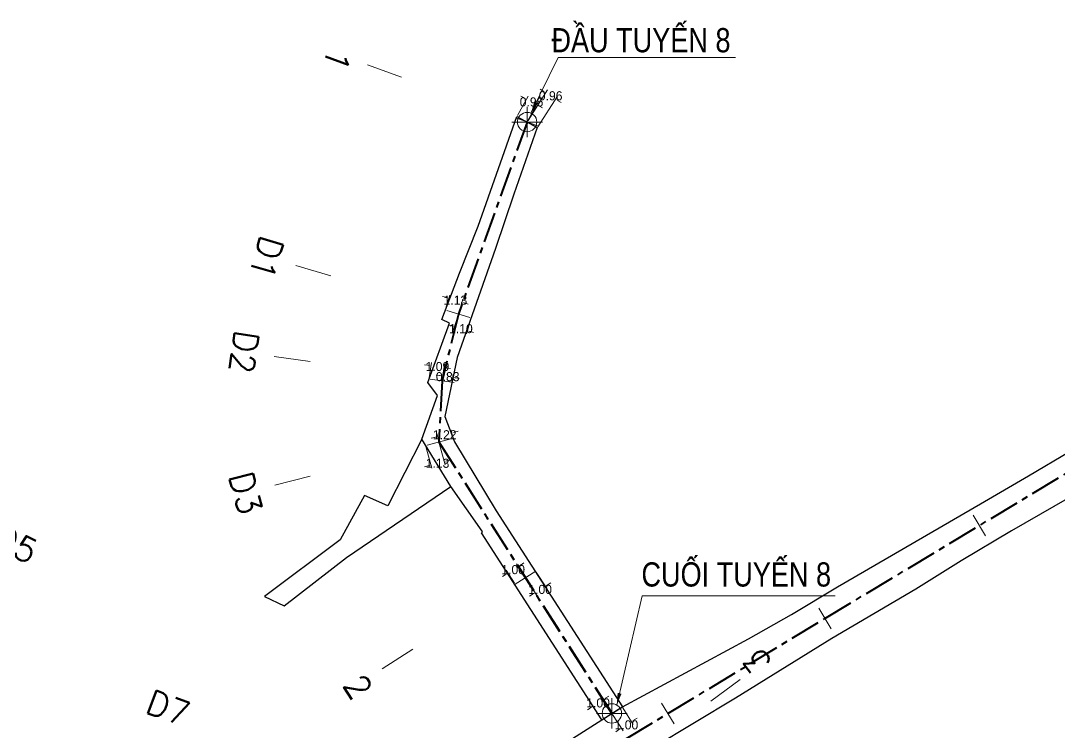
# Model space of a CAD drawing. Header units: metres. Extents: x 596585 to 599449, y 2303977 to 2307363.
# Drawn here: x 599233.8 to 599319.5, y 2304428.2 to 2304487 of the extents above; entities that cross this region are included whole.
import ezdxf

# ---------------------------------------------------------------- set-up
doc = ezdxf.new("R2010")
doc.units = ezdxf.units.M
doc.header["$MEASUREMENT"] = 0
doc.header["$PDMODE"] = 2
doc.header["$PDSIZE"] = 0.1
doc.linetypes.add('CENTERX2', pattern=[4, 2.5, -0.5, 0.5, -0.5])
doc.linetypes.add('HIDDEN', pattern=[0.375, 0.25, -0.125])
for name, color, linetype, lineweight in [('LC Dim', 8, 'Continuous', 18), ('LC Khac', 4, 'Continuous', 9), ('LC MANH DUT', 35, 'HIDDEN', 5), ('LC Net dam 1', 30, 'Continuous', 30), ('LC Net thay', 7, 'Continuous', 25), ('LC Text2', 7, 'Continuous', 25)]:
    doc.layers.add(name, color=color, linetype=linetype, lineweight=lineweight)
doc.layers.add('TUYEN', color=7, linetype='Continuous')
doc.styles.add('T2', font='', dxfattribs={"width": 0.8})
doc.styles.add('TENCOC', font='Vnromanc.shx')
doc.styles.get('T2').set_extended_font_data('.VnArialH')
doc.dimstyles.get("Standard").update_dxf_attribs({"dimtxt": 0.18, "dimasz": 0.18, "dimexe": 0.18, "dimexo": 0.0625, "dimgap": 0.09, "dimtad": 0, "dimtih": 1, "dimtoh": 1, "dimdec": 4, "dimzin": 0, "dimdsep": 46, "dimtxsty": 'Standard', "dimcen": 0.09, "dimadec": 0, "dimazin": 0, "dimtfac": 1, "dimtdec": 4, "dimtofl": 0, "dimtmove": 0, "dimatfit": 3, "dimfxl": 1, "dimtolj": 1, "dimtzin": 0, "dimarcsym": 0})

# ---------------------------------------------------------------- blocks, each defined once
blk = doc.blocks.new('*D71')
at = {"layer": 'Defpoints', "color": 0, "linetype": 'Continuous', "lineweight": 0, "transparency": 16777216}
for p in [(599281.062, 2304430.354), (599281.781, 2304429.225), (599282.624, 2304429.762)]:
    blk.add_point(p, dxfattribs=at)
at = {"layer": 'LC Net thay', "color": 0, "linetype": 'Continuous', "lineweight": 0, "transparency": 16777216}
for p, q in [((599282.574, 2304429.841), (599281.761, 2304431.119)), ((599282.133, 2304431.036), (599282.361, 2304431.181)), ((599280.834, 2304430.209), (599280.606, 2304430.064)), ((599281.73, 2304429.304), (599280.917, 2304430.582))]:
    blk.add_line(p, q, dxfattribs=at)
for points in [[(599282.109, 2304431.074), (599282.158, 2304430.998), (599281.906, 2304430.891)], [(599280.81, 2304430.247), (599280.858, 2304430.171), (599281.062, 2304430.354)]]:
    blk.add_solid(points, dxfattribs=at)
at = {"layer": 'LC Net thay', "color": 0, "linetype": 'Continuous', "lineweight": 0, "transparency": 16777216, "insert": (599281.484, 2304430.623), "char_height": 0.75, "attachment_point": 5}
blk.add_mtext('\\A1;1.00', dxfattribs=at)
blk = doc.blocks.new('*D72')
at = {"layer": 'Defpoints', "color": 0, "linetype": 'Continuous', "lineweight": 0, "transparency": 16777216}
for p in [(599283.468, 2304430.299), (599282.624, 2304429.762), (599284.245, 2304429.078)]:
    blk.add_point(p, dxfattribs=at)
at = {"layer": 'LC Net thay', "color": 0, "linetype": 'Continuous', "lineweight": 0, "transparency": 16777216}
for p, q in [((599283.518, 2304430.22), (599284.39, 2304428.851)), ((599282.675, 2304429.683), (599283.546, 2304428.314)), ((599284.472, 2304429.223), (599284.7, 2304429.368)), ((599283.173, 2304428.397), (599282.945, 2304428.252))]:
    blk.add_line(p, q, dxfattribs=at)
for points in [[(599284.448, 2304429.261), (599284.497, 2304429.185), (599284.245, 2304429.078)], [(599283.149, 2304428.434), (599283.197, 2304428.359), (599283.401, 2304428.541)]]:
    blk.add_solid(points, dxfattribs=at)
at = {"layer": 'LC Net thay', "color": 0, "linetype": 'Continuous', "lineweight": 0, "transparency": 16777216, "insert": (599283.823, 2304428.81), "char_height": 0.75, "attachment_point": 5}
blk.add_mtext('\\A1;1.00', dxfattribs=at)
blk = doc.blocks.new('*D73')
at = {"layer": 'Defpoints', "color": 0, "linetype": 'Continuous', "lineweight": 0, "transparency": 16777216}
for p in [(599274.056, 2304441.363), (599274.647, 2304440.434), (599275.49, 2304440.971)]:
    blk.add_point(p, dxfattribs=at)
at = {"layer": 'LC Net thay', "color": 0, "linetype": 'Continuous', "lineweight": 0, "transparency": 16777216}
for p, q in [((599275.44, 2304441.05), (599274.754, 2304442.128)), ((599275.127, 2304442.045), (599275.355, 2304442.19)), ((599273.828, 2304441.218), (599273.6, 2304441.073)), ((599274.596, 2304440.513), (599273.911, 2304441.591))]:
    blk.add_line(p, q, dxfattribs=at)
for points in [[(599275.103, 2304442.083), (599275.151, 2304442.007), (599274.899, 2304441.9)], [(599273.804, 2304441.256), (599273.852, 2304441.18), (599274.056, 2304441.363)]]:
    blk.add_solid(points, dxfattribs=at)
at = {"layer": 'LC Net thay', "color": 0, "linetype": 'Continuous', "lineweight": 0, "transparency": 16777216, "insert": (599274.477, 2304441.632), "char_height": 0.75, "attachment_point": 5}
blk.add_mtext('\\A1;1.00', dxfattribs=at)
blk = doc.blocks.new('*D74')
at = {"layer": 'Defpoints', "color": 0, "linetype": 'Continuous', "lineweight": 0, "transparency": 16777216}
for p in [(599276.334, 2304441.508), (599275.49, 2304440.971), (599277.125, 2304440.266)]:
    blk.add_point(p, dxfattribs=at)
at = {"layer": 'LC Net thay', "color": 0, "linetype": 'Continuous', "lineweight": 0, "transparency": 16777216}
for p, q in [((599276.384, 2304441.429), (599277.27, 2304440.038)), ((599275.541, 2304440.892), (599276.426, 2304439.501)), ((599277.353, 2304440.411), (599277.58, 2304440.556)), ((599276.053, 2304439.584), (599275.826, 2304439.439))]:
    blk.add_line(p, q, dxfattribs=at)
for points in [[(599277.328, 2304440.449), (599277.377, 2304440.373), (599277.125, 2304440.266)], [(599276.029, 2304439.622), (599276.078, 2304439.546), (599276.281, 2304439.729)]]:
    blk.add_solid(points, dxfattribs=at)
at = {"layer": 'LC Net thay', "color": 0, "linetype": 'Continuous', "lineweight": 0, "transparency": 16777216, "insert": (599276.703, 2304439.997), "char_height": 0.75, "attachment_point": 5}
blk.add_mtext('\\A1;1.00', dxfattribs=at)
blk = doc.blocks.new('*D75')
at = {"layer": 'Defpoints', "color": 0, "linetype": 'Continuous', "lineweight": 0, "transparency": 16777216}
for p in [(599268.356, 2304452.181), (599267.259, 2304451.89), (599267.687, 2304450.274)]:
    blk.add_point(p, dxfattribs=at)
at = {"layer": 'LC Net thay', "color": 0, "linetype": 'Continuous', "lineweight": 0, "transparency": 16777216}
for p, q in [((599267.283, 2304451.8), (599267.756, 2304450.013)), ((599268.38, 2304452.09), (599268.853, 2304450.303)), ((599269.045, 2304450.633), (599269.306, 2304450.702)), ((599267.426, 2304450.205), (599267.165, 2304450.136))]:
    blk.add_line(p, q, dxfattribs=at)
for points in [[(599269.033, 2304450.677), (599269.057, 2304450.59), (599268.784, 2304450.564)], [(599267.414, 2304450.248), (599267.437, 2304450.161), (599267.687, 2304450.274)]]:
    blk.add_solid(points, dxfattribs=at)
at = {"layer": 'LC Net thay', "color": 0, "linetype": 'Continuous', "lineweight": 0, "transparency": 16777216, "insert": (599268.235, 2304450.419), "char_height": 0.75, "attachment_point": 5}
blk.add_mtext('\\A1;1.13', dxfattribs=at)
blk = doc.blocks.new('*D76')
at = {"layer": 'Defpoints', "color": 0, "linetype": 'Continuous', "lineweight": 0, "transparency": 16777216}
for p in [(599268.356, 2304452.181), (599269.415, 2304452.933), (599269.532, 2304452.492)]:
    blk.add_point(p, dxfattribs=at)
at = {"layer": 'LC Net thay', "color": 0, "linetype": 'Continuous', "lineweight": 0, "transparency": 16777216}
for p, q in [((599269.508, 2304452.582), (599269.346, 2304453.194)), ((599269.676, 2304453.002), (599269.937, 2304453.071)), ((599267.979, 2304452.553), (599267.718, 2304452.483)), ((599268.332, 2304452.271), (599268.171, 2304452.883))]:
    blk.add_line(p, q, dxfattribs=at)
for points in [[(599269.665, 2304453.045), (599269.688, 2304452.958), (599269.415, 2304452.933)], [(599267.967, 2304452.596), (599267.99, 2304452.509), (599268.24, 2304452.622)]]:
    blk.add_solid(points, dxfattribs=at)
at = {"layer": 'LC Net thay', "color": 0, "linetype": 'Continuous', "lineweight": 0, "transparency": 16777216, "insert": (599268.828, 2304452.777), "char_height": 0.75, "attachment_point": 5}
blk.add_mtext('\\A1;1.22', dxfattribs=at)
blk = doc.blocks.new('*D77')
at = {"layer": 'Defpoints', "color": 0, "linetype": 'Continuous', "lineweight": 0, "transparency": 16777216}
for p in [(599269.485, 2304457.51), (599268.606, 2304457.23), (599269.427, 2304457.111)]:
    blk.add_point(p, dxfattribs=at)
at = {"layer": 'LC Net thay', "color": 0, "linetype": 'Continuous', "lineweight": 0, "transparency": 16777216}
for p, q in [((599268.397, 2304457.668), (599268.13, 2304457.707)), ((599268.62, 2304457.323), (599268.703, 2304457.896)), ((599269.441, 2304457.203), (599269.524, 2304457.777)), ((599269.752, 2304457.471), (599270.02, 2304457.432))]:
    blk.add_line(p, q, dxfattribs=at)
for points in [[(599268.404, 2304457.713), (599268.391, 2304457.624), (599268.665, 2304457.629)], [(599269.759, 2304457.515), (599269.746, 2304457.426), (599269.485, 2304457.51)]]:
    blk.add_solid(points, dxfattribs=at)
at = {"layer": 'LC Net thay', "color": 0, "linetype": 'Continuous', "lineweight": 0, "transparency": 16777216, "insert": (599269.075, 2304457.569), "char_height": 0.75, "attachment_point": 5}
blk.add_mtext('\\A1;0.83', dxfattribs=at)
blk = doc.blocks.new('*D78')
at = {"layer": 'Defpoints', "color": 0, "linetype": 'Continuous', "lineweight": 0, "transparency": 16777216}
for p in [(599267.689, 2304458.485), (599267.529, 2304457.387), (599268.606, 2304457.23)]:
    blk.add_point(p, dxfattribs=at)
at = {"layer": 'LC Net thay', "color": 0, "linetype": 'Continuous', "lineweight": 0, "transparency": 16777216}
for p, q in [((599267.422, 2304458.524), (599267.155, 2304458.563)), ((599267.543, 2304457.48), (599267.728, 2304458.752)), ((599268.62, 2304457.323), (599268.805, 2304458.596)), ((599269.034, 2304458.289), (599269.301, 2304458.251))]:
    blk.add_line(p, q, dxfattribs=at)
for points in [[(599267.429, 2304458.569), (599267.416, 2304458.48), (599267.689, 2304458.485)], [(599269.04, 2304458.334), (599269.027, 2304458.245), (599268.766, 2304458.328)]]:
    blk.add_solid(points, dxfattribs=at)
at = {"layer": 'LC Net thay', "color": 0, "linetype": 'Continuous', "lineweight": 0, "transparency": 16777216, "insert": (599268.228, 2304458.407), "char_height": 0.75, "attachment_point": 5}
blk.add_mtext('\\A1;1.09', dxfattribs=at)
blk = doc.blocks.new('*D79')
at = {"layer": 'Defpoints', "color": 0, "linetype": 'Continuous', "lineweight": 0, "transparency": 16777216}
for p in [(599269.17, 2304464.05), (599268.874, 2304463.063), (599269.953, 2304462.739)]:
    blk.add_point(p, dxfattribs=at)
at = {"layer": 'LC Net thay', "color": 0, "linetype": 'Continuous', "lineweight": 0, "transparency": 16777216}
for p, q in [((599268.912, 2304464.128), (599268.653, 2304464.206)), ((599268.901, 2304463.153), (599269.248, 2304464.309)), ((599269.98, 2304462.829), (599270.327, 2304463.985)), ((599270.508, 2304463.649), (599270.767, 2304463.571))]:
    blk.add_line(p, q, dxfattribs=at)
for points in [[(599268.925, 2304464.171), (599268.899, 2304464.085), (599269.17, 2304464.05)], [(599270.521, 2304463.692), (599270.495, 2304463.606), (599270.25, 2304463.726)]]:
    blk.add_solid(points, dxfattribs=at)
at = {"layer": 'LC Net thay', "color": 0, "linetype": 'Continuous', "lineweight": 0, "transparency": 16777216, "insert": (599269.71, 2304463.888), "char_height": 0.75, "attachment_point": 5}
blk.add_mtext('\\A1;1.13', dxfattribs=at)
blk = doc.blocks.new('*D80')
at = {"layer": 'Defpoints', "color": 0, "linetype": 'Continuous', "lineweight": 0, "transparency": 16777216}
for p in [(599269.953, 2304462.739), (599271.006, 2304462.423), (599270.691, 2304461.376)]:
    blk.add_point(p, dxfattribs=at)
at = {"layer": 'LC Net thay', "color": 0, "linetype": 'Continuous', "lineweight": 0, "transparency": 16777216}
for p, q in [((599269.927, 2304462.65), (599269.561, 2304461.433)), ((599269.38, 2304461.769), (599269.122, 2304461.847)), ((599270.979, 2304462.334), (599270.614, 2304461.117)), ((599270.95, 2304461.298), (599271.208, 2304461.22))]:
    blk.add_line(p, q, dxfattribs=at)
for points in [[(599269.393, 2304461.812), (599269.367, 2304461.726), (599269.639, 2304461.692)], [(599270.963, 2304461.341), (599270.937, 2304461.255), (599270.691, 2304461.376)]]:
    blk.add_solid(points, dxfattribs=at)
at = {"layer": 'LC Net thay', "color": 0, "linetype": 'Continuous', "lineweight": 0, "transparency": 16777216, "insert": (599270.165, 2304461.534), "char_height": 0.75, "attachment_point": 5}
blk.add_mtext('\\A1;1.10', dxfattribs=at)
blk = doc.blocks.new('*D81')
at = {"layer": 'Defpoints', "color": 0, "linetype": 'Continuous', "lineweight": 0, "transparency": 16777216}
for p in [(599275.572, 2304480.494), (599274.787, 2304479.066), (599275.628, 2304478.604)]:
    blk.add_point(p, dxfattribs=at)
at = {"layer": 'LC Net thay', "color": 0, "linetype": 'Continuous', "lineweight": 0, "transparency": 16777216}
for p, q in [((599274.832, 2304479.148), (599275.702, 2304480.731)), ((599275.335, 2304480.624), (599275.099, 2304480.754)), ((599275.673, 2304478.686), (599276.543, 2304480.269)), ((599276.649, 2304479.902), (599276.886, 2304479.772))]:
    blk.add_line(p, q, dxfattribs=at)
for points in [[(599275.357, 2304480.663), (599275.314, 2304480.585), (599275.572, 2304480.494)], [(599276.671, 2304479.942), (599276.628, 2304479.863), (599276.413, 2304480.032)]]:
    blk.add_solid(points, dxfattribs=at)
at = {"layer": 'LC Net thay', "color": 0, "linetype": 'Continuous', "lineweight": 0, "transparency": 16777216, "insert": (599275.992, 2304480.263), "char_height": 0.75, "attachment_point": 5}
blk.add_mtext('\\A1;0.96', dxfattribs=at)
blk = doc.blocks.new('*D82')
at = {"layer": 'Defpoints', "color": 0, "linetype": 'Continuous', "lineweight": 0, "transparency": 16777216}
for p in [(599277.977, 2304480.509), (599275.658, 2304478.659), (599276.469, 2304478.142)]:
    blk.add_point(p, dxfattribs=at)
at = {"layer": 'LC Net thay', "color": 0, "linetype": 'Continuous', "lineweight": 0, "transparency": 16777216}
for p, q in [((599276.938, 2304481.17), (599276.711, 2304481.315)), ((599275.708, 2304478.738), (599277.311, 2304481.253)), ((599276.519, 2304478.221), (599278.122, 2304480.736)), ((599278.204, 2304480.364), (599278.432, 2304480.219))]:
    blk.add_line(p, q, dxfattribs=at)
for points in [[(599276.963, 2304481.208), (599276.914, 2304481.132), (599277.166, 2304481.025)], [(599278.229, 2304480.402), (599278.18, 2304480.326), (599277.977, 2304480.509)]]:
    blk.add_solid(points, dxfattribs=at)
at = {"layer": 'LC Net thay', "color": 0, "linetype": 'Continuous', "lineweight": 0, "transparency": 16777216, "insert": (599277.571, 2304480.767), "char_height": 0.75, "attachment_point": 5}
blk.add_mtext('\\A1;0.96', dxfattribs=at)
blk = doc.blocks.new('bu lon')
at = {"layer": 'LC Khac', "color": 9}
for p, q in [((0, -0.786), (0, 0.786)), ((0.786, 0), (-0.786, 0))]:
    blk.add_line(p, q, dxfattribs=at)
at = {"layer": 'LC Khac', "color": 7}
blk.add_circle((0, 0), 0.5, dxfattribs=at)
blk = doc.blocks.new('MM')
at = {"layer": 'LC Khac', "xscale": 2.289702860291335, "yscale": 2.289702860291335, "zscale": 2.289702860291335}
blk.add_blockref('bu lon', (0, 0), dxfattribs=at)

msp = doc.modelspace()

# ---------------------------------------------------------------- linework, layer by layer
at = {"layer": 'LC Net dam 1', "color": 2}
for points in [[(599281.784, 2304429.243), (599271.852, 2304444.665), (599271.943, 2304444.761), (599271.93, 2304444.801), (599269.332, 2304448.493), (599266.936, 2304452.42), (599268.235, 2304456.02), (599267.425, 2304457.104), (599269.219, 2304461.981), (599268.583, 2304462.296), (599270.038, 2304466.131), (599271.586, 2304470.016), (599274.787, 2304479.066), (599276.469, 2304478.142), (599274.545, 2304472.658), (599273.017, 2304468.165), (599269.866, 2304459.17), (599268.825, 2304454.283), (599269.649, 2304452.194), (599273.076, 2304446.495), (599283.491, 2304430.297)], [(599266.936, 2304452.42), (599264.121, 2304446.916), (599262.201, 2304447.751), (599260.195, 2304444.102), (599253.965, 2304439.418), (599255.573, 2304438.652), (599260.717, 2304442.633), (599269.332, 2304448.493)], [(599270.813, 2304422.245), (599281.784, 2304429.243), (599283.491, 2304430.297), (599293.884, 2304435.914), (599297.446, 2304437.94), (599301.25, 2304440.227), (599313.044, 2304447.078), (599316.99, 2304449.372), (599320.447, 2304451.415)], [(599322.595, 2304448.848), (599315.595, 2304444.851), (599311.458, 2304442.351), (599307.707, 2304440.012), (599300.767, 2304435.958), (599292.822, 2304431.034), (599286.059, 2304426.935)]]:
    msp.add_lwpolyline(points, dxfattribs=at)
at = {"layer": 'LC Net thay', "linetype": 'Continuous', "lineweight": 0, "flags": 128}
msp.add_lwpolyline([(599283.491, 2304430.297), (599281.784, 2304429.243)], dxfattribs=at)
at = {"layer": 'TUYEN', "color": 1, "lineweight": 0}
for p, q in [((599265.271, 2304482.309), (599262.446, 2304483.319)), ((599259.418, 2304465.902), (599256.545, 2304466.765)), ((599257.721, 2304458.816), (599254.753, 2304459.248)), ((599257.722, 2304449.367), (599254.822, 2304448.6)), ((599266.21, 2304435.065), (599263.679, 2304433.454))]:
    msp.add_line(p, q, dxfattribs=at)
at = {"layer": 'TUYEN', "color": 2, "lineweight": 0}
for p, q in [((599276.57, 2304478.267), (599274.686, 2304478.941)), ((599270.911, 2304462.452), (599268.996, 2304463.027)), ((599269.596, 2304457.086), (599267.617, 2304457.374)), ((599269.323, 2304452.436), (599267.39, 2304451.925)), ((599312.428, 2304446.133), (599313.459, 2304444.419)), ((599276.334, 2304441.508), (599274.647, 2304440.434)), ((599299.694, 2304438.466), (599300.725, 2304436.753)), ((599283.468, 2304430.299), (599281.781, 2304429.225)), ((599286.731, 2304430.61), (599287.768, 2304428.9))]:
    msp.add_line(p, q, dxfattribs=at)
at = {"layer": 'TUYEN', "color": 3, "lineweight": 0}
msp.add_line((599290.801, 2304430.783), (599293.209, 2304432.571), dxfattribs=at)
at = {"layer": 'TUYEN', "color": 1, "linetype": 'CENTERX2', "lineweight": 40}
msp.add_lwpolyline([(599275.628, 2304478.604), (599269.953, 2304462.739), (599268.606, 2304457.23), (599268.356, 2304452.181), (599282.624, 2304429.762), (599268.356, 2304452.181), (599282.624, 2304429.762)], dxfattribs=at)
msp.add_lwpolyline([(599195.209, 2304206.786), (599204.543, 2304241.324), (599221.57, 2304298.441), (599237.131, 2304348.055), (599239.742, 2304363.693), (599248.638, 2304398.056, -0.195591), (599259.883, 2304413.17), (599300.209, 2304437.609), (599325.678, 2304452.943), (599335.835, 2304458.135), (599346.605, 2304463.726)], format="xyb", dxfattribs=at)

# ---------------------------------------------------------------- block references
at = {"layer": 'LC MANH DUT', "xscale": 0.6987324145411622, "yscale": 0.6987324145411622, "zscale": 0.6987324145411622, "rotation": 359.999216292062}
for p in [(599275.628, 2304478.604, 0), (599282.624, 2304429.762, 0)]:
    msp.add_blockref('MM', p, dxfattribs=at)

# ---------------------------------------------------------------- texts
at = {"layer": 'LC Text2', "style": 'T2', "width": 0.8}
for s, p in [('®Çu tuyÕn 8', (599277.635, 2304484.365)), ('cuèi tuyÕn 8', (599285.064, 2304440.24, 0))]:
    msp.add_text(s, height=2, rotation=0.00078, dxfattribs=at).set_placement(p)
at = {"layer": 'TUYEN', "color": 1, "lineweight": 0, "style": 'TENCOC'}
for s, rotation, p in [('1', 250.31876, (599259.295, 2304484.901)), ('D1', 253.28928, (599253.672, 2304469.368)), ('D2', 261.71241, (599251.543, 2304461.496)), ('D3', 284.81948, (599250.988, 2304449.408)), ('2', 302.47395, (599260.369, 2304432.138))]:
    msp.add_text(s, height=2, rotation=rotation, dxfattribs=at).set_placement(p)
at = {"layer": 'TUYEN', "color": 5, "lineweight": 0, "style": 'TENCOC'}
for s, rotation, p in [('D5', 333.69576, (599231.422, 2304443.601)), ('D7', 339.66404, (599244.02, 2304429.885))]:
    msp.add_text(s, height=2, rotation=rotation, dxfattribs=at).set_placement(p)
at = {"layer": 'TUYEN', "color": 3, "lineweight": 0, "style": 'TENCOC'}
msp.add_text('3', height=2, rotation=126.59122, dxfattribs=at).set_placement((599295.916, 2304433.958))

# ---------------------------------------------------------------- dimensions: what is measured, and where the dimension line sits
at = {"layer": 'LC Net thay', "linetype": 'Continuous', "lineweight": 0}
for p1, p2, distance, picture, middle in [((599275.658, 2304478.659), (599276.469, 2304478.142), 2.806, '*D82', (599277.571, 2304480.767)), ((599275.628, 2304478.604), (599274.787, 2304479.066), -1.63, '*D81', (599275.992, 2304480.263)), ((599269.953, 2304462.739), (599268.874, 2304463.063), -1.031, '*D79', (599269.71, 2304463.888)), ((599269.953, 2304462.739), (599271.006, 2304462.423), -1.094, '*D80', (599270.165, 2304461.534)), ((599268.606, 2304457.23), (599267.529, 2304457.387), -1.11, '*D78', (599268.228, 2304458.407)), ((599268.606, 2304457.23), (599269.427, 2304457.111), 0.403, '*D77', (599269.075, 2304457.569)), ((599268.356, 2304452.181), (599269.532, 2304452.492), 0.456, '*D76', (599268.828, 2304452.777)), ((599268.356, 2304452.181), (599267.259, 2304451.89), 1.672, '*D75', (599268.235, 2304450.419)), ((599275.49, 2304440.971), (599274.647, 2304440.434), -1.101, '*D73', (599274.477, 2304441.632)), ((599275.49, 2304440.971), (599276.334, 2304441.508), -1.473, '*D74', (599276.703, 2304439.997)), ((599282.624, 2304429.762), (599281.781, 2304429.225), -1.338, '*D71', (599281.484, 2304430.623)), ((599282.624, 2304429.762), (599283.468, 2304430.299), -1.447, '*D72', (599283.823, 2304428.81))]:
    dim = msp.add_aligned_dim(p1=p1, p2=p2, distance=distance, dimstyle='Standard', override={"dimscale": 1.5, "dimtxt": 0.5, "dimdec": 2, "dimdsep": 0, "dimtdec": 2, "dimtix": 1, "dimlwd": 0, "dimlwe": 0}, dxfattribs=at)
    dim.commit()
    dim.dimension.update_dxf_attribs({"geometry": picture, "text_midpoint": middle})

# ---------------------------------------------------------------- leaders
at = {"layer": 'LC Dim', "lineweight": 0}
for points in [[(599275.938, 2304479.341, 0), (599278.189, 2304483.925, 0), (599292.831, 2304483.925, 0)], [(599283.032, 2304430.45), (599285.111, 2304439.481), (599301.049, 2304439.481)]]:
    msp.add_leader(points, dimstyle='Standard', override={"dimasz": 1, "dimgap": 0.09, "dimtad": 0, "dimdsep": 0, "dimtix": 1, "dimlwd": 0, "dimlwe": 0}, dxfattribs=at)

doc.saveas('drawing.dxf')
